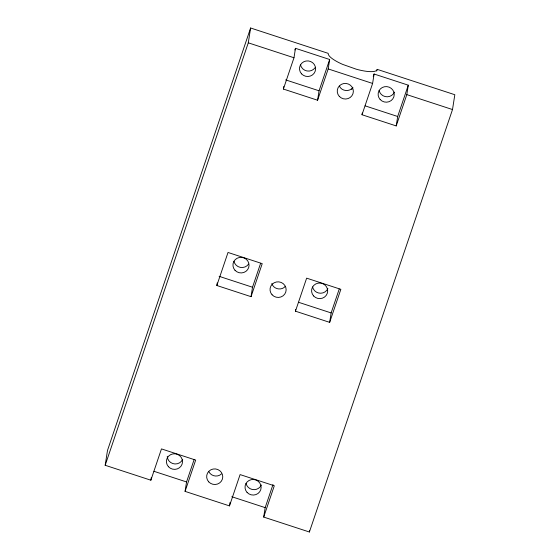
<?xml version="1.0" encoding="UTF-8"?>
<svg xmlns="http://www.w3.org/2000/svg" width="560" height="560" viewBox="0 0 560 560"><rect width="100%" height="100%" fill="white"/><g stroke="black" fill="none" stroke-linecap="round" stroke-linejoin="round"><path stroke-width="0.84" d="M263.697 517.069L274.302 485.765L240.093 474.593L229.488 505.897L185.073 491.379L195.678 460.082L161.469 448.903L150.864 480.207L105.175 465.276L107.492 450.45L250.614 28L328.216 53.354A25.802 6.461 18.7 0 0 342.755 64.428L356.314 69.216A25.802 6.461 18.7 0 0 377.223 69.37L454.825 94.724L452.508 109.55L309.386 532L263.697 517.069L265.174 507.633L272.986 484.575M150.864 480.207L151.27 477.631M105.175 465.276L248.29 42.826L250.614 28M216.832 285.495L228.018 252.469L262.227 263.641L251.034 296.667L216.832 285.495L217.231 282.919M185.073 491.379L186.55 481.95L194.082 459.704M294.903 49.966L295.463 48.321L329.665 59.5L328.188 68.929L317.583 100.233L283.381 89.054L283.78 86.485M251.034 296.667L252.511 287.238L260.624 263.291M283.381 89.054L293.986 57.757L295.463 48.321M229.488 505.897L230.027 502.46M317.583 100.233L319.06 90.797L329.665 59.5M295.456 311.185L306.642 278.152L340.851 289.331L329.658 322.357L295.456 311.185L295.722 309.47M373.247 76.482L374.087 74.011L408.289 85.183L406.812 94.619L396.207 125.923L362.005 114.744L362.271 113.029M329.658 322.357L331.135 312.928L339.248 288.981M362.005 114.744L372.603 83.447L374.087 74.011M309.386 532L309.645 530.355M396.207 125.923L397.684 116.487L408.289 85.183M376.663 71.029L377.223 69.37M351.715 89.474L352.562 88.186M352.947 87.423C349.664 92.064 341.796 91.42 339.451 86.163M285.327 286.307C281.61 290.92 273.364 289.24 271.838 283.486M221.438 473.963C217.714 477.526 211.022 476.357 208.859 471.639M248.29 42.826L293.986 57.757M328.188 68.929L372.603 83.447M406.812 94.619L452.508 109.55M285.67 79.891L319.06 90.797M365.106 105.847L397.684 116.487M219.121 276.325L252.511 287.238M298.557 302.281L331.135 312.928M153.972 471.303L186.55 481.95M231.784 496.727L265.174 507.633M182.714 459.312A8.064 7.798 8.9 0 1 167.251 456.358M248.598 264.075A8.064 7.798 8.9 0 1 233.968 261.275M315.147 67.634A8.064 7.798 8.9 0 1 300.517 64.834M327.88 288.568A8.064 7.798 8.9 0 1 312.585 286.965M394.429 92.134A8.064 7.798 8.9 0 1 379.134 90.524M261.331 485.002A8.064 7.798 8.9 0 1 246.036 483.399M301.553 73.85A8.064 7.798 8.9 0 0 315.21 71.197A8.064 7.798 8.9 0 0 305.893 61.04A8.064 7.798 8.9 0 0 301.553 73.85M380.177 99.54A8.064 7.798 8.9 0 0 393.834 96.887A8.064 7.798 8.9 0 0 384.517 86.73A8.064 7.798 8.9 0 0 380.177 99.54M313.628 295.974A8.064 7.798 8.9 0 0 327.285 293.328A8.064 7.798 8.9 0 0 317.968 283.171A8.064 7.798 8.9 0 0 313.628 295.974M235.004 270.284A8.064 7.798 8.9 0 0 248.661 267.638A8.064 7.798 8.9 0 0 239.344 257.481A8.064 7.798 8.9 0 0 235.004 270.284M168.455 466.725A8.064 7.798 8.9 0 0 182.112 464.072A8.064 7.798 8.9 0 0 172.795 453.915A8.064 7.798 8.9 0 0 168.455 466.725M247.079 492.415A8.064 7.798 8.9 0 0 260.736 489.762A8.064 7.798 8.9 0 0 251.419 479.605A8.064 7.798 8.9 0 0 247.079 492.415M339.304 96.376A8.064 7.798 8.9 0 0 352.961 93.723A8.064 7.798 8.9 0 0 343.644 83.566A8.064 7.798 8.9 0 0 339.304 96.376M208.712 481.852A8.064 7.798 8.9 0 0 222.369 479.206A8.064 7.798 8.9 0 0 213.052 469.049A8.064 7.798 8.9 0 0 208.712 481.852M272.09 294.784A8.064 7.798 8.9 0 0 285.747 292.131A8.064 7.798 8.9 0 0 276.43 281.974A8.064 7.798 8.9 0 0 272.09 294.784"/></g></svg>
